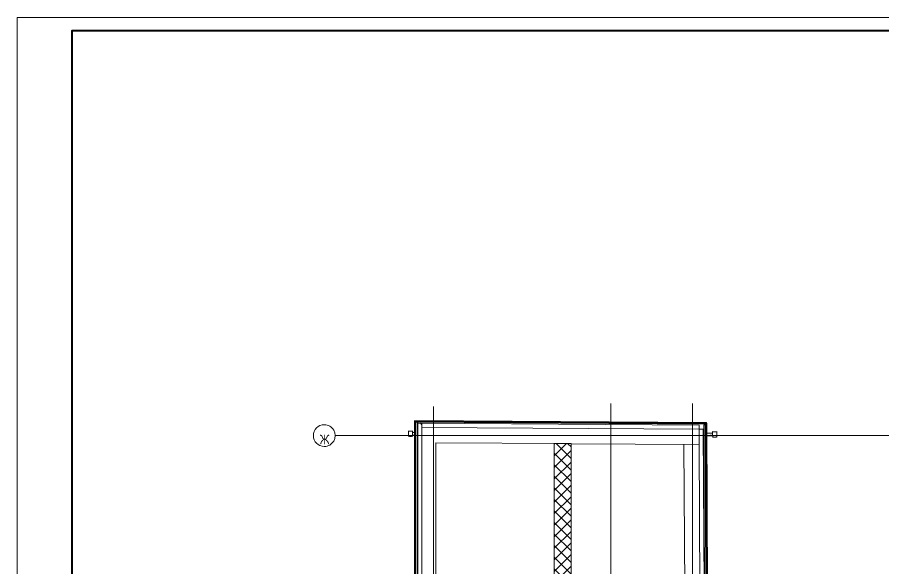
# Model space of a CAD drawing. Header units: millimetres. Extents: x -10178924 to 11692288, y -947381 to 58396.
# Drawn here: x 303540 to 335334, y -429303 to -409067 of the extents above; entities that cross this region are included whole.
import ezdxf

# ---------------------------------------------------------------- set-up
doc = ezdxf.new("R2010")
doc.units = ezdxf.units.MM
doc.linetypes.add('ADSK_Линия сетки', pattern=[25, 20, -2.5, 0, -2.5])
for name, color, linetype, lineweight in [('_0', 7, 'Continuous', 25), ('Обобщенные модели', 7, 'Continuous', 18), ('Оси', 253, 'Continuous', 9), ('Перекрытие', 7, 'Continuous', 18), ('Перекрытие штриховка', 7, 'Continuous', 18), ('Стены внутренние', 7, 'Continuous', 18), ('Стены наружные', 7, 'Continuous', 18)]:
    doc.layers.add(name, color=color, linetype=linetype, lineweight=lineweight)
doc.layers.add('PDF _Ramka', color=7, linetype='Continuous')
doc.styles.add('GOST Common', font='GOST_Common.ttf', dxfattribs={"width": 0.9, "height": 350})

# ---------------------------------------------------------------- blocks, each defined once
blk = doc.blocks.new('Водосток - Тип 1 _карниз больше 490мм_-5145492-План чердака')
at = {"layer": 'Обобщенные модели'}
for p, q in [((19, 485), (125, 485)), ((125, 335), (19, 335)), ((125, 485), (231, 485)), ((231, 335), (125, 335)), ((75, 306), (75, 264)), ((75, 306), (75, 264)), ((75, 306), (75, 264)), ((120, 9), (120, -10)), ((130, -10), (130, 9)), ((175, 264), (175, 306)), ((175, 264), (175, 306)), ((175, 264), (175, 306)), ((175, 175), (175, 173))]:
    blk.add_line(p, q, dxfattribs=at)
at = {"layer": 'Обобщенные модели', "flags": 128}
for points in [[(75, 306), (75, 312), (75, 318), (75, 323), (75, 328), (75, 334), (75, 335)], [(175, 335), (175, 331), (175, 325), (175, 320), (175, 314), (175, 309), (175, 306)], [(75, 202), (75, 205), (75, 210), (75, 214), (75, 219), (75, 224), (75, 229), (75, 234), (75, 239), (75, 245), (75, 250), (75, 256), (75, 261), (75, 264)], [(75, 264), (75, 258), (75, 252), (75, 247), (75, 242), (75, 236), (75, 231), (75, 226), (75, 221), (75, 216), (75, 212), (75, 207), (75, 203), (75, 199), (75, 195), (75, 191), (75, 188), (75, 184), (75, 181), (75, 178), (75, 175), (75, 173), (75, 171), (75, 168), (75, 167), (75, 165), (75, 164), (75, 162), (75, 161), (75, 161), (75, 160), (75, 160), (75, 160)], [(75, 173), (75, 174), (75, 177), (75, 180), (75, 183)], [(175, 264), (175, 258), (175, 252), (175, 247), (175, 242), (175, 236), (175, 231), (175, 226), (175, 221), (175, 216), (175, 212), (175, 207), (175, 203), (175, 199), (175, 197)], [(175, 160), (175, 160), (175, 160), (175, 161), (175, 162), (175, 163), (175, 164), (175, 166), (175, 168), (175, 170), (175, 172), (175, 174), (175, 177), (175, 180), (175, 183), (175, 186), (175, 190), (175, 193), (175, 197), (175, 201), (175, 205), (175, 210), (175, 214), (175, 219), (175, 224), (175, 229), (175, 234), (175, 239), (175, 245), (175, 250), (175, 256), (175, 261), (175, 264)]]:
    blk.add_lwpolyline(points, dxfattribs=at)
at = {"layer": 'Обобщенные модели'}
for start, end in [(164.8376, 231.8977), (307.9596, 14.9145)]:
    blk.add_arc((125, 160), 52, start, end, dxfattribs=at)
for centre, start_param, end_param in [((125, 306), 3.403392, 3.472344), ((125, 306), 3.403392, 3.472344), ((125, 264), 3.403392, 3.474427), ((125, 264), 3.403392, 3.474427), ((125, 306), 4.421491, 4.479688), ((125, 306), 4.421491, 4.479688), ((125, 264), 4.421491, 4.479688), ((125, 264), 4.421491, 4.479688), ((125, 306), 4.94509, 5.003287), ((125, 306), 4.94509, 5.003287), ((125, 264), 4.94509, 5.003287), ((125, 264), 4.94509, 5.003287)]:
    blk.add_ellipse(centre, major_axis=(50, 0), ratio=0.309017, start_param=start_param, end_param=end_param, dxfattribs=at)
for points in [[(19, 335), (21, 335), (25, 336), (29, 339), (31, 342), (32, 345), (32, 347), (32, 349), (32, 352), (32, 354), (32, 356), (32, 359), (32, 361), (31, 364), (31, 367), (31, 370), (30, 373), (30, 376), (29, 379), (29, 382), (29, 386), (28, 390), (28, 396), (27, 405), (27, 415), (28, 424), (28, 430), (29, 434), (29, 438), (29, 441), (30, 444), (30, 447), (31, 450), (31, 453), (31, 456), (32, 459), (32, 461), (32, 464), (32, 466), (32, 468), (32, 471), (32, 473), (32, 475), (31, 478), (29, 481), (25, 484), (21, 485), (19, 485)], [(231, 485), (229, 485), (225, 484), (221, 481), (219, 478), (218, 475), (218, 473), (218, 471), (218, 468), (218, 466), (218, 464), (218, 461), (218, 459), (219, 456), (219, 453), (219, 450), (220, 447), (220, 444), (221, 441), (221, 438), (221, 434), (222, 430), (222, 424), (223, 415), (223, 405), (222, 396), (222, 390), (221, 386), (221, 382), (221, 379), (220, 376), (220, 373), (219, 370), (219, 367), (219, 364), (218, 361), (218, 359), (218, 356), (218, 354), (218, 352), (218, 349), (218, 347), (218, 345), (219, 342), (221, 339), (225, 336), (229, 335), (231, 335)]]:
    blk.add_open_spline(points, degree=3, knots=[-1, -1, -1, -1, -0.941176, -0.882353, -0.852941, -0.823529, -0.808824, -0.794118, -0.779412, -0.764706, -0.75, -0.735294, -0.720588, -0.705882, -0.691176, -0.676471, -0.661765, -0.647059, -0.632353, -0.617647, -0.602941, -0.588235, -0.558824, -0.529412, -0.470588, -0.441176, -0.411765, -0.397059, -0.382353, -0.367647, -0.352941, -0.338235, -0.323529, -0.308824, -0.294118, -0.279412, -0.264706, -0.25, -0.235294, -0.220588, -0.205882, -0.191176, -0.176471, -0.147059, -0.117647, -0.058824, 0, 0, 0, 0], dxfattribs=at)
blk = doc.blocks.new('Водосток - Тип 1 _карниз больше 490мм_-5209103-План чердака')
at = {"layer": 'Обобщенные модели'}
for p, q in [((19, 335), (125, 335)), ((125, 335), (231, 335)), ((125, 185), (19, 185)), ((75, 185), (75, 120)), ((75, 156), (75, 120)), ((231, 185), (125, 185)), ((175, 120), (175, 185)), ((175, 120), (175, 156))]:
    blk.add_line(p, q, dxfattribs=at)
at = {"layer": 'Обобщенные модели', "flags": 128}
for points in [[(75, 156), (75, 162), (75, 168), (75, 173), (75, 178), (75, 184), (75, 185)], [(75, 184), (75, 181), (75, 178), (75, 175), (75, 173), (75, 171), (75, 168), (75, 167), (75, 165), (75, 164), (75, 162), (75, 161), (75, 161), (75, 160), (75, 160)], [(175, 160), (175, 160), (175, 161), (175, 162), (175, 163), (175, 164), (175, 166), (175, 168), (175, 170), (175, 172), (175, 174), (175, 177), (175, 180), (175, 183), (175, 185)], [(175, 185), (175, 181), (175, 175), (175, 170), (175, 164), (175, 159), (175, 156)]]:
    blk.add_lwpolyline(points, dxfattribs=at)
at = {"layer": 'Обобщенные модели'}
for start, end in [(165.3598, 194.6402), (345.3598, 14.6402)]:
    blk.add_arc((125, 160), 52, start, end, dxfattribs=at)
for points in [[(19, 185), (21, 185), (25, 186), (29, 189), (31, 192), (32, 195), (32, 197), (32, 199), (32, 202), (32, 204), (32, 206), (32, 209), (32, 211), (31, 214), (31, 217), (31, 220), (30, 223), (30, 226), (29, 229), (29, 232), (29, 236), (28, 240), (28, 246), (27, 255), (27, 265), (28, 274), (28, 280), (29, 284), (29, 288), (29, 291), (30, 294), (30, 297), (31, 300), (31, 303), (31, 306), (32, 309), (32, 311), (32, 314), (32, 316), (32, 318), (32, 321), (32, 323), (32, 325), (31, 328), (29, 331), (25, 334), (21, 335), (19, 335)], [(231, 335), (229, 335), (225, 334), (221, 331), (219, 328), (218, 325), (218, 323), (218, 321), (218, 318), (218, 316), (218, 314), (218, 311), (218, 309), (219, 306), (219, 303), (219, 300), (220, 297), (220, 294), (221, 291), (221, 288), (221, 284), (222, 280), (222, 274), (223, 265), (223, 255), (222, 246), (222, 240), (221, 236), (221, 232), (221, 229), (220, 226), (220, 223), (219, 220), (219, 217), (219, 214), (218, 211), (218, 209), (218, 206), (218, 204), (218, 202), (218, 199), (218, 197), (218, 195), (219, 192), (221, 189), (225, 186), (229, 185), (231, 185)]]:
    blk.add_open_spline(points, degree=3, knots=[-1, -1, -1, -1, -0.941176, -0.882353, -0.852941, -0.823529, -0.808824, -0.794118, -0.779412, -0.764706, -0.75, -0.735294, -0.720588, -0.705882, -0.691176, -0.676471, -0.661765, -0.647059, -0.632353, -0.617647, -0.602941, -0.588235, -0.558824, -0.529412, -0.470588, -0.441176, -0.411765, -0.397059, -0.382353, -0.367647, -0.352941, -0.338235, -0.323529, -0.308824, -0.294118, -0.279412, -0.264706, -0.25, -0.235294, -0.220588, -0.205882, -0.191176, -0.176471, -0.147059, -0.117647, -0.058824, 0, 0, 0, 0], dxfattribs=at)
blk = doc.blocks.new('Ось сетки - Круг_Ø8 мм-8258-План чердака')
at = {"layer": 'Оси', "lineweight": 20}
for start, end in [(360, 180), (180, 360)]:
    blk.add_arc((0, 0), 4, start, end, dxfattribs=at)
blk = doc.blocks.new('Чердак')
at = {"layer": 'Перекрытие штриховка', "lineweight": 9}
h = blk.add_hatch(dxfattribs=at)
h.set_pattern_fill('FP_2', color=256, style=0, pattern_type=2)
h.set_pattern_definition([(45, (0, 0), (-212.132, 212.132), []), (135, (0, 0), (-212.132, -212.132), [])])
h.paths.add_polyline_path([(-2078, 36915), (-1458, 36915), (-1458, 42747), (-2078, 42751), (-2078, 37182)])
at = {"layer": 'Оси', "linetype": 'ADSK_Линия сетки'}
for p, q in [((0, -4910), (0, 44223)), ((3000, -4910), (3000, 44223)), ((-6500, -5023), (-6500, 44110)), ((-10115, 43045), (56005, 43045))]:
    blk.add_line(p, q, dxfattribs=at)
at = {"layer": 'Перекрытие'}
for p, q in [((-1458, 42747), (-2078, 42751)), ((-2078, 42751), (-2078, 36915)), ((-1458, 36915), (-1458, 42747))]:
    blk.add_line(p, q, dxfattribs=at)
at = {"layer": 'Стены внутренние'}
for p, q in [((-6928, 43345), (3244, 43276)), ((-1558, 42749), (-6418, 42781)), ((-6418, 42781), (-6418, 37579)), ((-2078, 42751), (-1978, 42751)), ((-1558, 42748), (-1558, 42751)), ((-1558, 42751), (-1458, 42751)), ((-1458, 42751), (-1458, 42747)), ((3247, 42716), (-1458, 42748)), ((2802, 20103), (2687, 42720)), ((3247, 42716), (3362, 20103))]:
    blk.add_line(p, q, dxfattribs=at)
at = {"layer": 'Стены наружные'}
for p, q in [((-7208, 20423), (-7208, 43587)), ((-7188, 43587), (-7208, 43587)), ((-7188, 43596), (3513, 43525)), ((-7188, 43596), (-7188, 43587)), ((3503, 43505), (-7188, 43576)), ((-7188, 43576), (-7188, 20423)), ((-7168, 43566), (-7188, 43566)), ((-7168, 43576), (-7168, 20423)), ((3503, 43485), (-7168, 43556)), ((-7148, 43546), (-7168, 43546)), ((-7148, 43556), (-7148, 20423)), ((-7098, 43536), (-7148, 43536)), ((3483, 43465), (-7148, 43536)), ((-7098, 43536), (-7098, 43516)), ((-7098, 20444), (-7098, 43516)), ((-7098, 43516), (-7078, 43516)), ((-7078, 43516), (-7078, 20444)), ((-7078, 20594), (-7078, 43496)), ((-7078, 43496), (3243, 43426)), ((-6928, 43441), (-6988, 43495)), ((-6928, 43495), (-6928, 20594)), ((3247, 42716), (3243, 43426)), ((3244, 43276), (3394, 43275)), ((3244, 43265), (3257, 43276)), ((3509, 20763), (3394, 43275)), ((3528, 20893), (3413, 43445)), ((3463, 43445), (3413, 43445)), ((3463, 43445), (3463, 43465)), ((3463, 43445), (3578, 20893)), ((3473, 43465), (3473, 43485)), ((3598, 20893), (3483, 43485)), ((3493, 43485), (3493, 43505)), ((3618, 20893), (3503, 43505)), ((3513, 43505), (3513, 43525)), ((3523, 43505), (3513, 43505)), ((3523, 43505), (3638, 20893))]:
    blk.add_line(p, q, dxfattribs=at)
at = {"layer": 'Обобщенные модели'}
for name, p, rotation in [('Водосток - Тип 1 _карниз больше 490мм_-5209103-План чердака', (-7088, 42988), 90.00000000000007), ('Водосток - Тип 1 _карниз больше 490мм_-5145492-План чердака', (3404, 43210), 270.2912255442424)]:
    blk.add_blockref(name, p, dxfattribs=dict(at, rotation=rotation))
at = {"layer": 'Оси', "lineweight": 20, "xscale": 99.99999999999993, "yscale": 99.99999999999993, "zscale": 99.99999999999993, "rotation": 269.9999999999995}
blk.add_blockref('Ось сетки - Круг_Ø8 мм-8258-План чердака', (-10515, 43045), dxfattribs=at)
at = {"layer": 'Оси', "insert": (-10500, 42902), "char_height": 350, "width": 327.6, "attachment_point": 5, "line_spacing_factor": 1.022766, "style": 'GOST Common'}
blk.add_mtext('\\pxqc,t0.25714,0.51429,0.77143,1.02857,1.28571,1.54286,1.8,2.05714,2.31429,2.57143,2.82857,3.08571,3.34286,3.6,3.85714,4.11429,4.37143,4.62857,4.88571,5.14286,5.4,5.65714,5.91429,6.17143,6.42857,6.68571,6.94286,7.2,7.45714,7.71429,7.97143,8.22857;{Ж}', dxfattribs=at)
blk = doc.blocks.new('Рамка')
at = {"layer": 'PDF _Ramka', "lineweight": 20}
blk.add_lwpolyline([(100287, -596749), (100287, -512657), (-18603, -512657), (-18603, -596749)], close=True, dxfattribs=at)
at = {"layer": 'PDF _Ramka', "lineweight": 40}
blk.add_lwpolyline([(99787, -513153), (-16604, -513153), (-16604, -596246), (99787, -596246)], close=True, dxfattribs=at)

msp = doc.modelspace()

# ---------------------------------------------------------------- block references
msp.add_blockref('Чердак', (325318.3, -467463.2))
at = {"layer": '_0'}
msp.add_blockref('Рамка', (322142.3, 103589.8), dxfattribs=at)

doc.saveas('drawing.dxf')
